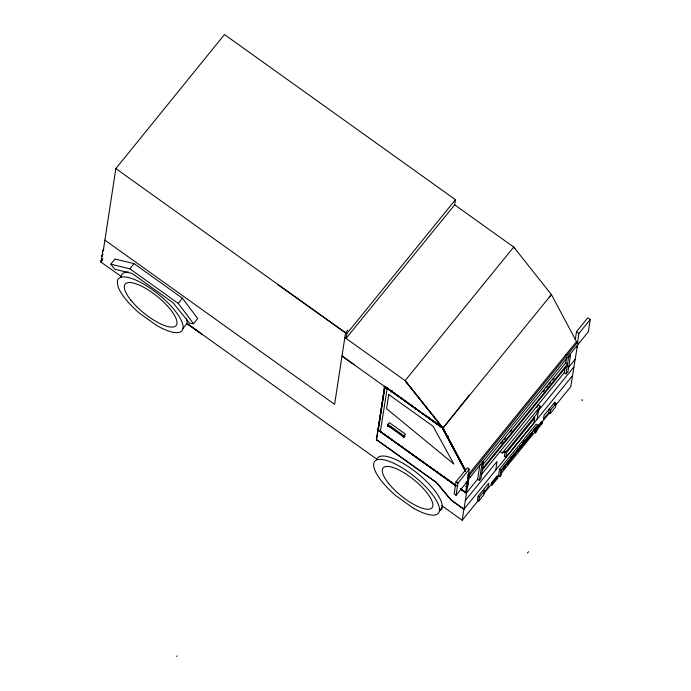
<?xml version="1.0" encoding="UTF-8"?>
<svg xmlns="http://www.w3.org/2000/svg" width="691" height="691" viewBox="0 0 691 691"><rect width="100%" height="100%" fill="white"/><g stroke="black" fill="none" stroke-linecap="round" stroke-linejoin="round"><path stroke-width="1.04" d="M461.208 489.185L466.485 492.942L466.494 485.643M465.423 470.588L442.836 428.178L551.418 294.573L576.493 341.63L577.659 342.175L578.566 343.876M121.245 276.46L100.782 261.993L100.972 260.74L102.855 258.434M103.054 254.133L101.732 255.765L101.663 261.233L100.972 260.74M103.771 249.226L102.493 250.798L102.423 256.257L101.732 255.765M455.429 199.682L346.796 333.71L346.079 338.4L454.643 204.83L455.429 199.682L224.48 34.55L115.846 168.578L103.184 251.291L102.493 250.798M345.552 332.829L334.608 404.356L104.894 240.105M441.808 505.674L462.193 520.245L463.86 509.336L451.24 500.31L436.332 482.603L376.448 439.787L384.749 386.321L387.254 388.109L384.749 386.321L377.96 429.923L455.982 485.911M378.426 427.625L376.448 439.787M378.746 425.509L384.749 386.321M384.982 386.856L378.34 430.286L456.112 485.894M380.326 431.616L387.228 388.152M387.573 426.131L387.841 424.395L389.301 422.598L405.427 434.147L403.976 435.935L403.708 437.671L400.996 434.838L390.441 427.288L387.573 426.131L388.057 425.526M455.585 452.855L455.654 452.406M460.474 489.012L465.717 492.761L469.241 469.18L467.323 467.816L456.025 481.713L454.16 493.91L456.077 495.283L467.375 481.385M456.077 495.283L457.943 483.087L469.241 469.18M468.688 474.199L468.964 476.73L464.007 509.163L451.378 500.137L436.479 482.43L376.595 439.606L376.232 440.046M467.652 486.706L469.198 476.6M463.911 491.102L466.485 492.942L477.628 479.234L479.804 465.043M477.628 479.234L479.355 480.47L481.843 464.248L483.493 462.21L481.765 460.975M484.175 491.923L488.148 487.025L488.744 483.156L478.129 496.207L477.541 500.085L478.803 500.992L484.115 494.462L484.702 490.584L483.441 489.686M483.493 462.21L481.014 478.431L479.355 480.47M478.803 500.992L479.399 497.114L484.702 490.584M491.206 484.546L491.474 482.793L497.114 475.857L497.926 476.427L497.65 478.189L492.018 485.125L491.206 484.546L483.786 493.685M492.018 485.125L492.286 483.363L498.557 475.512L499.515 469.267L536.164 424.17L537.624 425.215L536.674 431.452L535.456 432.955L534.566 432.324L535.3 427.53M495.732 470.13L497.054 461.484L465.328 500.517M498.557 475.512L500.016 476.548L500.975 470.312L537.624 425.215M504.128 468.118L504.395 466.33L503.644 467.064L505.052 465.026L504.689 467.427C507.419 464.309 501.269 471.858 504.128 468.118L503.514 467.677M506.512 452.648L505.13 451.655L504.395 456.44L505.786 457.433L506.512 452.648L534.653 418.029L533.271 417.044M518.181 448.891L515.961 453.037L517.887 450.67L517.749 451.586L518.31 450.895L519.01 449.055L518.397 448.614L517.879 449.254L518.492 449.694L518.716 448.226M551.418 294.625L549.397 297.113M534.653 418.029L533.918 422.814L505.786 457.433M537.132 419.195L538.453 410.558L573.755 367.12M535.456 432.955L536.328 427.202L501.856 469.621L500.984 475.365L500.016 476.548M542.003 423.626L541.2 423.047L541.407 421.717L542.21 422.287L542.003 423.626L536.432 430.476M548.749 412.717L549.336 408.839L550.718 409.832L550.131 413.702L548.749 412.717L543.437 419.247L544.033 415.369L554.648 402.309L556.03 403.302L555.434 407.172L550.131 413.702M554.346 404.252L554.648 402.309M481.307 474.708L564.279 372.63L565.083 367.353M482.836 464.827L565.782 362.775L566.594 357.472M564.279 372.63L566.007 373.866L568.486 357.653L570.481 355.191L568.753 353.956M570.481 355.191L568.002 371.413L566.007 373.866M575.292 339.609L576.501 331.715L587.799 317.808L590.218 319.544L588.352 331.74L470.139 477.274L468.109 476.609M577.408 343.315L578.92 333.442L590.218 319.544M582.375 399.925L582.297 400.417L581.839 400.037M528.192 437.075L526.741 438.94L528.045 437.014M524.391 441.229C517.965 452.976 530.826 434.648 523.32 443.492L522.897 442.508M523.32 443.492L524.011 442.015M506.676 463.428C505.216 467.539 510.148 461.89 508.956 460.474M530.619 433.577L528.745 438.051L532.398 433.559L531.336 432.696M509.958 459.265L509.699 460.353L511.763 458.012L509.742 461.441C510.589 460.819 513.689 456.051 511.703 456.863M507.341 462.547C505.639 467.859 510.545 458.884 507.496 462.279M536.847 407.405L538.142 404.779L540.258 406.291L535.914 415.032L507.021 450.584L502.279 453.011L500.172 451.499M520.392 446.187C517.188 451.396 523.061 447.06 522.025 444.391M510.373 458.565L511.452 457.14M522.707 443.052L523.156 442.395M514.156 453.814C509.923 461.139 517.602 453.469 515.097 452.7M527.285 437.645L525.886 441.229L528.382 438.267L528.658 437.368L528.002 437.818L528.762 436.246L528.304 436.47M523.778 440.789L524.244 440.193M390.838 392.047L392.186 390.355M443.216 427.85L469.275 395.148M100.782 261.993L102.7 259.635M110.767 264.187L114.974 259.013L134.054 263.625L182.433 298.218L197.73 318.568L193.523 323.742L189.498 323.155L173.035 302.701L132.145 273.463L114.801 269.274L110.767 264.187L129.848 268.799L178.226 303.392L193.523 323.742M129.848 268.799L134.054 263.625M178.226 303.392L182.433 298.218M183.055 328.285L186.976 323.457A41.045 13.328 39.1 0 0 186.449 318.776M345.552 332.829L347.763 330.108M176.628 656.45L177.06 655.923M465.501 471.227L442.853 428.144L405.125 380.629L513.698 247.05L454.643 204.83M390.441 427.288L390.925 426.684M400.996 434.838L401.488 434.233M403.708 437.671L405.168 435.874M439.761 425.924L437.308 423.903M447.068 437.809L448.424 436.142M460.716 461.372L460.042 461.234M467.85 478.103L468.964 476.73L468.066 475.028L576.493 341.63M439.433 510.753L442.18 507.375M470.139 477.274L469.232 475.572L577.659 342.175M577.434 345.362L570.757 386.675L555.305 405.686M576.735 347.625L577.166 347.098M500.975 443.657L503.013 441.152M504.378 439.476L505.734 437.8M510.494 431.944L511.858 430.277M543.135 391.797L544.491 390.121M546.529 387.608L547.894 385.941M549.25 384.265L550.606 382.589M552.653 380.085L554.009 378.409M482.525 468.576L567.51 364.01L565.782 362.775M482.309 469.984L567.294 365.427M568.27 367.724L574.912 359.545M502.279 453.011L540.258 406.291M463.86 509.336L572.433 375.766M550.718 409.832L556.03 403.302M518.492 449.694L519.01 449.055M537.149 426.917L541.407 421.717M462.193 520.245L478.388 500.327M541.2 423.047L549.259 413.132M536.648 429.085L542.21 422.287M500.776 473.905L534.566 432.324M527.492 552.973L528.494 551.738M354.181 364.684L342.002 356.038L442.871 428.135L405.125 380.629L344.835 337.519M377.735 430.191L378.098 429.742L384.852 434.57M524.728 441.031L525.264 440.435M521.195 445.384C518.164 449.098 522.154 448.079 521.368 445.22M508.282 461.035L508.783 460.56M565.851 354.725L567.017 355.269M468.066 475.028L469.232 475.572M383.781 387.098L386.433 388.955M186.881 323.466L198.844 331.948M387.038 387.841L411.914 405.617M427.91 416.872L430.519 418.729M432.782 420.439L435.39 422.296M437.999 424.144L440.608 426.002M377.96 429.923L455.939 485.436M278.205 284.822L346.787 333.71L115.846 168.578M576.501 331.715L578.92 333.442M539.118 424.533L539.921 425.103M392.384 391.78L390.622 390.614M405.341 401.048L407.068 402.283M414.842 407.837L416.578 409.072M427.807 417.105L435.58 422.667L427.798 417.2M414.885 407.966L416.613 409.193M424.352 414.738L426.079 415.965M437.265 423.972L442.948 428.031L465.561 470.321M499.515 469.267L500.975 470.312M446.541 435.874L447.034 436.237M496.846 477.611L497.65 478.189M491.474 482.793L492.286 483.363M463.721 468.196L465.458 469.439M387.841 424.395L403.976 435.935M388.912 426.14L401.652 435.244M465.751 486.473L467.496 487.716M478.129 496.207L479.399 497.114M456.025 481.713L457.943 483.087M386.606 435.831L394.501 441.471M396.254 442.724L455.343 484.97M460.482 488.649L462.201 489.876M186.976 323.457L377.044 459.368M186.89 323.561L202.29 334.574M408.787 403.622L442.853 428.144M465.501 471.253L442.283 427.884L384.602 386.494L442.948 428.031L405.125 380.629M460.361 489.055L465.622 492.83M513.698 247.05L551.47 294.668M513.784 247.093L514.907 248.553M120.787 276.296L121.305 276.987M452.674 446.585L454.177 449.4M442.905 428.239L465.57 470.407M467.997 474.916L468.964 476.73M442.283 427.884L465.319 471.141M466.295 481.489L466.33 483.57M466.365 485.652L466.485 492.942M121.469 275.536A41.045 13.328 39.1 0 1 128.5 272.107M377.036 458.625A41.045 13.328 39.1 0 1 417.977 473.75A41.045 13.328 39.1 0 1 440.461 510.459M524.858 442.024L523.268 444.27L524.858 442.024M510.234 459.351L511.824 457.226L510.234 459.351M515.115 453.356C513.931 458.789 512.117 454.756 515.115 453.356M388.748 394.552L386.58 408.701L453.866 464.05L433.024 426.217L388.748 394.552M518.086 449.34L516.462 452.19L518.086 449.34M526.49 440.063L528.062 438.189L526.49 440.063M530.913 433.516L530.049 435.598L531.388 433.948L530.913 433.516M156.477 325.357L139.47 313.196A41.045 13.328 39.1 0 1 117.85 285.97L117.332 281.289A41.045 13.328 39.1 0 1 149.619 287.793A41.045 13.328 39.1 0 1 182.951 325.323A41.045 13.328 39.1 0 1 156.477 325.357M412.855 507.833L395.848 495.672A41.045 13.328 39.1 0 1 380.966 459.403A41.045 13.328 39.1 0 1 434.803 497.9A41.045 13.328 39.1 0 1 412.855 507.833M401.946 398.707L400.201 397.463L401.955 398.698M130.936 300.231A32.848 10.667 39.1 0 0 175.669 326.014A32.848 10.667 39.1 0 0 145.36 288.199A32.848 10.667 39.1 0 0 130.936 300.231M388.834 483.691A31.553 10.244 39.1 0 0 431.694 508.118A31.553 10.244 39.1 0 0 402.179 471.703A31.553 10.244 39.1 0 0 388.834 483.691"/></g></svg>
